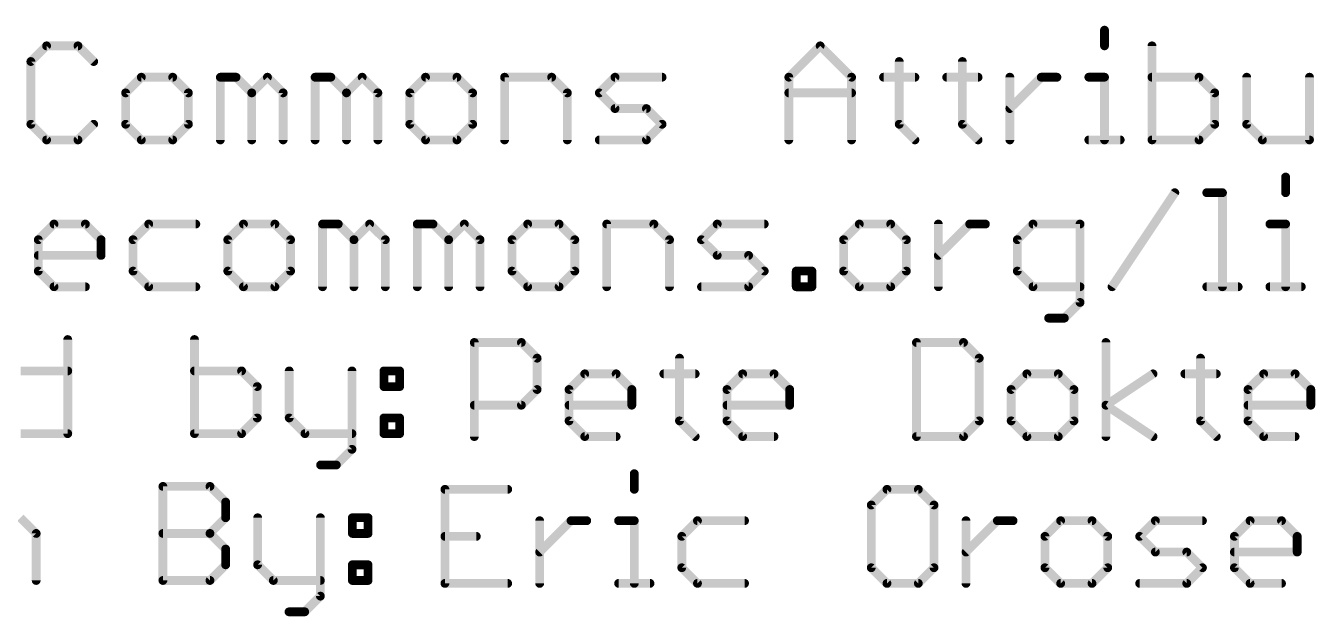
# Model space of a CAD drawing. Extents: x -37 to 70, y -15 to 15.
# Drawn here: x 6.27 to 28.55, y -14.51 to -4.3 of the extents above; entities that cross this region are included whole.
import ezdxf

# ---------------------------------------------------------------- set-up
doc = ezdxf.new("R2010")
doc.units = 0
doc.layers.add('51', color=53, linetype='CONTINUOUS')

msp = doc.modelspace()

# ---------------------------------------------------------------- linework, layer by layer
at = {"layer": '51', "const_width": 0.1524}
for points in [[(24.9107, -4.3756), (24.9107, -4.6468)], [(6.6291, -4.6468), (6.358, -4.918)], [(7.1715, -4.6468), (6.6291, -4.6468)], [(7.4426, -4.918), (7.1715, -4.6468)], [(19.4552, -5.1891), (19.9976, -4.6468)], [(19.9976, -4.6468), (20.5399, -5.1891)], [(25.731, -4.6468), (25.731, -6.2738)], [(6.358, -4.918), (6.358, -6.0026)], [(21.3636, -4.918), (21.3636, -6.0026)], [(22.455, -4.918), (22.455, -6.0026)], [(8.2663, -5.1891), (7.9951, -5.4603)], [(8.8086, -5.1891), (8.2663, -5.1891)], [(9.0798, -5.4603), (8.8086, -5.1891)], [(9.6323, -6.2738), (9.6323, -5.1891)], [(9.6323, -5.1891), (9.9035, -5.1891)], [(9.9035, -5.1891), (10.1746, -5.4603)], [(10.1746, -5.4603), (10.4458, -5.1891)], [(10.4458, -5.1891), (10.717, -5.4603)], [(11.2695, -6.2738), (11.2695, -5.1891)], [(11.2695, -5.1891), (11.5406, -5.1891)], [(11.5406, -5.1891), (11.8118, -5.4603)], [(11.8118, -5.4603), (12.0829, -5.1891)], [(12.0829, -5.1891), (12.3541, -5.4603)], [(13.1778, -5.1891), (12.9066, -5.4603)], [(13.7201, -5.1891), (13.1778, -5.1891)], [(13.9913, -5.4603), (13.7201, -5.1891)], [(14.5438, -6.2738), (14.5438, -5.1891)], [(14.5438, -5.1891), (15.3573, -5.1891)], [(15.3573, -5.1891), (15.6284, -5.4603)], [(16.1809, -5.4603), (16.4521, -5.1891)], [(16.4521, -5.1891), (17.2656, -5.1891)], [(19.4552, -6.2738), (19.4552, -5.1891)], [(20.5399, -5.1891), (20.5399, -6.2738)], [(21.0924, -5.1891), (21.6347, -5.1891)], [(22.1838, -5.1891), (22.7262, -5.1891)], [(23.2753, -6.2738), (23.2753, -5.1891)], [(23.2753, -5.7315), (23.8176, -5.1891)], [(23.8176, -5.1891), (24.0888, -5.1891)], [(24.6396, -5.1891), (24.9107, -5.1891)], [(24.9107, -5.1891), (24.9107, -6.2738)], [(26.5445, -5.1891), (25.731, -5.1891)], [(26.8157, -5.4603), (26.5445, -5.1891)], [(27.3682, -5.1891), (27.3682, -6.0026)], [(28.4528, -6.2738), (28.4528, -5.1891)], [(7.9951, -5.4603), (7.9951, -6.0026)], [(9.0798, -6.0026), (9.0798, -5.4603)], [(10.1746, -5.4603), (10.1746, -6.2738)], [(10.717, -5.4603), (10.717, -6.2738)], [(11.8118, -5.4603), (11.8118, -6.2738)], [(12.3541, -5.4603), (12.3541, -6.2738)], [(12.9066, -5.4603), (12.9066, -6.0026)], [(13.9913, -6.0026), (13.9913, -5.4603)], [(15.6284, -5.4603), (15.6284, -6.2738)], [(16.4521, -5.7315), (16.1809, -5.4603)], [(19.4552, -5.4603), (20.5399, -5.4603)], [(26.8157, -6.0026), (26.8157, -5.4603)], [(16.9944, -5.7315), (16.4521, -5.7315)], [(17.2656, -6.0026), (16.9944, -5.7315)], [(6.358, -6.0026), (6.6291, -6.2738)], [(7.1715, -6.2738), (7.4426, -6.0026)], [(7.9951, -6.0026), (8.2663, -6.2738)], [(8.8086, -6.2738), (9.0798, -6.0026)], [(12.9066, -6.0026), (13.1778, -6.2738)], [(13.7201, -6.2738), (13.9913, -6.0026)], [(16.9944, -6.2738), (17.2656, -6.0026)], [(21.3636, -6.0026), (21.6347, -6.2738)], [(22.455, -6.0026), (22.7262, -6.2738)], [(26.5445, -6.2738), (26.8157, -6.0026)], [(27.3682, -6.0026), (27.6393, -6.2738)], [(6.6291, -6.2738), (7.1715, -6.2738)], [(8.2663, -6.2738), (8.8086, -6.2738)], [(13.1778, -6.2738), (13.7201, -6.2738)], [(16.1809, -6.2738), (16.9944, -6.2738)], [(24.6396, -6.2738), (25.1819, -6.2738)], [(25.731, -6.2738), (26.5445, -6.2738)], [(27.6393, -6.2738), (28.4528, -6.2738)], [(28.0406, -6.9156), (28.0406, -7.1868)], [(25.0408, -8.8138), (26.1255, -7.1868)], [(26.678, -7.1868), (26.9491, -7.1868)], [(26.9491, -7.1868), (26.9491, -8.8138)], [(6.4864, -8.0003), (6.7576, -7.7291)], [(6.7576, -7.7291), (7.2999, -7.7291)], [(7.2999, -7.7291), (7.571, -8.0003)], [(8.3947, -7.7291), (8.1235, -8.0003)], [(9.2082, -7.7291), (8.3947, -7.7291)], [(10.0319, -7.7291), (9.7607, -8.0003)], [(10.5742, -7.7291), (10.0319, -7.7291)], [(10.8454, -8.0003), (10.5742, -7.7291)], [(11.3979, -8.8138), (11.3979, -7.7291)], [(11.3979, -7.7291), (11.669, -7.7291)], [(11.669, -7.7291), (11.9402, -8.0003)], [(11.9402, -8.0003), (12.2114, -7.7291)], [(12.2114, -7.7291), (12.4825, -8.0003)], [(13.035, -8.8138), (13.035, -7.7291)], [(13.035, -7.7291), (13.3062, -7.7291)], [(13.3062, -7.7291), (13.5773, -8.0003)], [(13.5773, -8.0003), (13.8485, -7.7291)], [(13.8485, -7.7291), (14.1197, -8.0003)], [(14.9433, -7.7291), (14.6722, -8.0003)], [(15.4857, -7.7291), (14.9433, -7.7291)], [(15.7568, -8.0003), (15.4857, -7.7291)], [(16.3093, -8.8138), (16.3093, -7.7291)], [(16.3093, -7.7291), (17.1228, -7.7291)], [(17.1228, -7.7291), (17.394, -8.0003)], [(17.9465, -8.0003), (18.2176, -7.7291)], [(18.2176, -7.7291), (19.0311, -7.7291)], [(20.6734, -7.7291), (20.4022, -8.0003)], [(21.2157, -7.7291), (20.6734, -7.7291)], [(21.4869, -8.0003), (21.2157, -7.7291)], [(22.0394, -8.8138), (22.0394, -7.7291)], [(22.0394, -8.2715), (22.5817, -7.7291)], [(22.5817, -7.7291), (22.8529, -7.7291)], [(23.6748, -7.7291), (23.4037, -8.0003)], [(24.4883, -7.7291), (23.6748, -7.7291)], [(24.4883, -9.085), (24.4883, -7.7291)], [(27.7694, -7.7291), (28.0406, -7.7291)], [(28.0406, -7.7291), (28.0406, -8.8138)], [(6.4864, -8.5426), (6.4864, -8.0003)], [(7.571, -8.0003), (7.571, -8.2715)], [(8.1235, -8.0003), (8.1235, -8.5426)], [(9.7607, -8.0003), (9.7607, -8.5426)], [(10.8454, -8.5426), (10.8454, -8.0003)], [(11.9402, -8.0003), (11.9402, -8.8138)], [(12.4825, -8.0003), (12.4825, -8.8138)], [(13.5773, -8.0003), (13.5773, -8.8138)], [(14.1197, -8.0003), (14.1197, -8.8138)], [(14.6722, -8.0003), (14.6722, -8.5426)], [(15.7568, -8.5426), (15.7568, -8.0003)], [(17.394, -8.0003), (17.394, -8.8138)], [(18.2176, -8.2715), (17.9465, -8.0003)], [(20.4022, -8.0003), (20.4022, -8.5426)], [(21.4869, -8.5426), (21.4869, -8.0003)], [(23.4037, -8.0003), (23.4037, -8.5426)], [(7.571, -8.2715), (6.4864, -8.2715)], [(18.76, -8.2715), (18.2176, -8.2715)], [(19.0311, -8.5426), (18.76, -8.2715)], [(6.7576, -8.8138), (6.4864, -8.5426)], [(8.1235, -8.5426), (8.3947, -8.8138)], [(9.7607, -8.5426), (10.0319, -8.8138)], [(10.5742, -8.8138), (10.8454, -8.5426)], [(14.6722, -8.5426), (14.9433, -8.8138)], [(15.4857, -8.8138), (15.7568, -8.5426)], [(18.76, -8.8138), (19.0311, -8.5426)], [(19.5836, -8.8138), (19.5836, -8.5426)], [(19.5836, -8.5426), (19.8548, -8.5426)], [(19.8548, -8.5426), (19.8548, -8.8138)], [(20.4022, -8.5426), (20.6734, -8.8138)], [(21.2157, -8.8138), (21.4869, -8.5426)], [(23.4037, -8.5426), (23.6748, -8.8138)], [(7.2999, -8.8138), (6.7576, -8.8138)], [(8.3947, -8.8138), (9.2082, -8.8138)], [(10.0319, -8.8138), (10.5742, -8.8138)], [(14.9433, -8.8138), (15.4857, -8.8138)], [(17.9465, -8.8138), (18.76, -8.8138)], [(19.8548, -8.8138), (19.5836, -8.8138)], [(20.6734, -8.8138), (21.2157, -8.8138)], [(23.6748, -8.8138), (24.4883, -8.8138)], [(26.678, -8.8138), (27.2203, -8.8138)], [(27.7694, -8.8138), (28.3117, -8.8138)], [(24.2172, -9.3561), (24.4883, -9.085)], [(23.946, -9.3561), (24.2172, -9.3561)], [(6.9952, -9.7268), (6.9952, -11.3538)], [(9.1849, -9.7268), (9.1849, -11.3538)], [(14.0208, -11.4046), (14.0208, -9.7776)], [(14.0208, -9.7776), (14.8343, -9.7776)], [(14.8343, -9.7776), (15.1055, -10.0488)], [(21.6609, -9.7776), (21.6609, -11.4046)], [(22.4744, -9.7776), (21.6609, -9.7776)], [(22.7455, -10.0488), (22.4744, -9.7776)], [(24.9352, -11.4046), (24.9352, -9.7776)], [(15.1055, -10.0488), (15.1055, -10.5911)], [(17.5663, -10.0488), (17.5663, -11.1334)], [(22.7455, -11.1334), (22.7455, -10.0488)], [(26.5706, -10.0488), (26.5706, -11.1334)], [(6.1817, -10.2691), (6.9952, -10.2691)], [(9.9984, -10.2691), (9.1849, -10.2691)], [(10.2695, -10.5403), (9.9984, -10.2691)], [(10.822, -10.2691), (10.822, -11.0826)], [(11.9067, -10.2691), (11.9067, -11.625)], [(12.4592, -10.2691), (12.7304, -10.2691)], [(12.4592, -10.5403), (12.4592, -10.2691)], [(12.7304, -10.2691), (12.7304, -10.5403)], [(15.658, -10.5911), (15.9291, -10.3199)], [(15.9291, -10.3199), (16.4715, -10.3199)], [(16.4715, -10.3199), (16.7426, -10.5911)], [(17.2951, -10.3199), (17.8374, -10.3199)], [(18.3865, -10.5911), (18.6577, -10.3199)], [(18.6577, -10.3199), (19.2, -10.3199)], [(19.2, -10.3199), (19.4712, -10.5911)], [(23.5692, -10.3199), (23.298, -10.5911)], [(24.1115, -10.3199), (23.5692, -10.3199)], [(24.3827, -10.5911), (24.1115, -10.3199)], [(24.9352, -10.8623), (25.7487, -10.3199)], [(26.2995, -10.3199), (26.8418, -10.3199)], [(27.3909, -10.5911), (27.6621, -10.3199)], [(27.6621, -10.3199), (28.2044, -10.3199)], [(28.2044, -10.3199), (28.4756, -10.5911)], [(10.2695, -11.0826), (10.2695, -10.5403)], [(12.7304, -10.5403), (12.4592, -10.5403)], [(15.1055, -10.5911), (14.8343, -10.8623)], [(15.658, -11.1334), (15.658, -10.5911)], [(16.7426, -10.5911), (16.7426, -10.8623)], [(18.3865, -11.1334), (18.3865, -10.5911)], [(19.4712, -10.5911), (19.4712, -10.8623)], [(23.298, -10.5911), (23.298, -11.1334)], [(24.3827, -11.1334), (24.3827, -10.5911)], [(27.3909, -11.1334), (27.3909, -10.5911)], [(28.4756, -10.5911), (28.4756, -10.8623)], [(14.8343, -10.8623), (14.0208, -10.8623)], [(16.7426, -10.8623), (15.658, -10.8623)], [(19.4712, -10.8623), (18.3865, -10.8623)], [(25.7487, -11.4046), (24.9352, -10.8623)], [(28.4756, -10.8623), (27.3909, -10.8623)], [(9.9984, -11.3538), (10.2695, -11.0826)], [(10.822, -11.0826), (11.0932, -11.3538)], [(12.4592, -11.0826), (12.7304, -11.0826)], [(12.4592, -11.3538), (12.4592, -11.0826)], [(12.7304, -11.0826), (12.7304, -11.3538)], [(15.9291, -11.4046), (15.658, -11.1334)], [(17.5663, -11.1334), (17.8374, -11.4046)], [(18.6577, -11.4046), (18.3865, -11.1334)], [(22.4744, -11.4046), (22.7455, -11.1334)], [(23.298, -11.1334), (23.5692, -11.4046)], [(24.1115, -11.4046), (24.3827, -11.1334)], [(26.5706, -11.1334), (26.8418, -11.4046)], [(27.6621, -11.4046), (27.3909, -11.1334)], [(6.9952, -11.3538), (6.1817, -11.3538)], [(9.1849, -11.3538), (9.9984, -11.3538)], [(11.0932, -11.3538), (11.9067, -11.3538)], [(12.7304, -11.3538), (12.4592, -11.3538)], [(16.4715, -11.4046), (15.9291, -11.4046)], [(19.2, -11.4046), (18.6577, -11.4046)], [(21.6609, -11.4046), (22.4744, -11.4046)], [(23.5692, -11.4046), (24.1115, -11.4046)], [(28.2044, -11.4046), (27.6621, -11.4046)], [(11.9067, -11.625), (11.6355, -11.8961)], [(11.6355, -11.8961), (11.3644, -11.8961)], [(16.7854, -12.0464), (16.7854, -12.3176)], [(8.6392, -13.8938), (8.6392, -12.2668)], [(8.6392, -12.2668), (9.4527, -12.2668)], [(9.4527, -12.2668), (9.7238, -12.538)], [(14.5975, -12.3176), (13.5128, -12.3176)], [(13.5128, -12.3176), (13.5128, -13.9446)], [(21.1512, -12.3176), (20.88, -12.5888)], [(21.6935, -12.3176), (21.1512, -12.3176)], [(21.9647, -12.5888), (21.6935, -12.3176)], [(9.7238, -12.538), (9.7238, -12.8091)], [(20.88, -12.5888), (20.88, -13.6734)], [(21.9647, -13.6734), (21.9647, -12.5888)], [(6.1784, -12.8091), (6.4495, -13.0803)], [(9.7238, -12.8091), (9.4527, -13.0803)], [(10.2763, -12.8091), (10.2763, -13.6226)], [(11.361, -12.8091), (11.361, -14.165)], [(11.9135, -12.8091), (12.1846, -12.8091)], [(11.9135, -13.0803), (11.9135, -12.8091)], [(12.1846, -12.8091), (12.1846, -13.0803)], [(15.15, -13.9446), (15.15, -12.8599)], [(15.15, -13.4023), (15.6923, -12.8599)], [(15.6923, -12.8599), (15.9634, -12.8599)], [(16.5143, -12.8599), (16.7854, -12.8599)], [(16.7854, -12.8599), (16.7854, -13.9446)], [(17.8769, -12.8599), (17.6057, -13.1311)], [(18.6904, -12.8599), (17.8769, -12.8599)], [(22.5172, -13.9446), (22.5172, -12.8599)], [(22.5172, -13.4023), (23.0595, -12.8599)], [(23.0595, -12.8599), (23.3307, -12.8599)], [(24.1526, -12.8599), (23.8815, -13.1311)], [(24.695, -12.8599), (24.1526, -12.8599)], [(24.9661, -13.1311), (24.695, -12.8599)], [(25.5186, -13.1311), (25.7898, -12.8599)], [(25.7898, -12.8599), (26.6033, -12.8599)], [(27.1558, -13.1311), (27.4269, -12.8599)], [(27.4269, -12.8599), (27.9693, -12.8599)], [(27.9693, -12.8599), (28.2404, -13.1311)], [(6.4495, -13.0803), (6.4495, -13.8938)], [(8.6392, -13.0803), (9.4527, -13.0803)], [(9.4527, -13.0803), (9.7238, -13.3515)], [(12.1846, -13.0803), (11.9135, -13.0803)], [(13.5128, -13.1311), (14.0551, -13.1311)], [(17.6057, -13.1311), (17.6057, -13.6734)], [(23.8815, -13.1311), (23.8815, -13.6734)], [(24.9661, -13.6734), (24.9661, -13.1311)], [(25.7898, -13.4023), (25.5186, -13.1311)], [(27.1558, -13.6734), (27.1558, -13.1311)], [(28.2404, -13.1311), (28.2404, -13.4023)], [(9.7238, -13.3515), (9.7238, -13.6226)], [(26.3321, -13.4023), (25.7898, -13.4023)], [(26.6033, -13.6734), (26.3321, -13.4023)], [(28.2404, -13.4023), (27.1558, -13.4023)], [(9.7238, -13.6226), (9.4527, -13.8938)], [(10.2763, -13.6226), (10.5475, -13.8938)], [(11.9135, -13.6226), (12.1846, -13.6226)], [(11.9135, -13.8938), (11.9135, -13.6226)], [(12.1846, -13.6226), (12.1846, -13.8938)], [(17.6057, -13.6734), (17.8769, -13.9446)], [(20.88, -13.6734), (21.1512, -13.9446)], [(21.6935, -13.9446), (21.9647, -13.6734)], [(23.8815, -13.6734), (24.1526, -13.9446)], [(24.695, -13.9446), (24.9661, -13.6734)], [(26.3321, -13.9446), (26.6033, -13.6734)], [(27.4269, -13.9446), (27.1558, -13.6734)], [(9.4527, -13.8938), (8.6392, -13.8938)], [(10.5475, -13.8938), (11.361, -13.8938)], [(12.1846, -13.8938), (11.9135, -13.8938)], [(13.5128, -13.9446), (14.5975, -13.9446)], [(16.5143, -13.9446), (17.0566, -13.9446)], [(17.8769, -13.9446), (18.6904, -13.9446)], [(21.1512, -13.9446), (21.6935, -13.9446)], [(24.1526, -13.9446), (24.695, -13.9446)], [(25.5186, -13.9446), (26.3321, -13.9446)], [(27.9693, -13.9446), (27.4269, -13.9446)], [(11.361, -14.165), (11.0898, -14.4361)], [(11.0898, -14.4361), (10.8187, -14.4361)]]:
    msp.add_lwpolyline(points, dxfattribs=at)
at = {"layer": '51', "const_width": 0.0762}
for points in [[(24.9488, -4.3756, 1), (24.8726, -4.3756)], [(6.6291, -4.6087, 1), (6.6291, -4.6849)], [(6.6561, -4.6738, 1), (6.6022, -4.6199)], [(7.1984, -4.6199, 1), (7.1445, -4.6738)], [(7.1715, -4.6849, 1), (7.1715, -4.6087)], [(20.0245, -4.6199, 1), (19.9706, -4.6738)], [(20.0245, -4.6738, 1), (19.9706, -4.6199)], [(24.8726, -4.6468, 1), (24.9488, -4.6468)], [(25.7691, -4.6468, 1), (25.6929, -4.6468)], [(6.331, -4.891, 1), (6.3849, -4.9449)], [(6.3961, -4.918, 1), (6.3199, -4.918)], [(7.4157, -4.9449, 1), (7.4696, -4.891)], [(21.4017, -4.918, 1), (21.3255, -4.918)], [(22.4931, -4.918, 1), (22.4169, -4.918)], [(8.2663, -5.151, 1), (8.2663, -5.2272)], [(8.2932, -5.2161, 1), (8.2394, -5.1622)], [(8.8356, -5.1622, 1), (8.7817, -5.2161)], [(8.8086, -5.2272, 1), (8.8086, -5.151)], [(9.6704, -5.1891, 1), (9.5942, -5.1891)], [(9.6323, -5.151, 1), (9.6323, -5.2272)], [(9.9304, -5.1622, 1), (9.8765, -5.2161)], [(9.9035, -5.2272, 1), (9.9035, -5.151)], [(10.4727, -5.1622, 1), (10.4188, -5.2161)], [(10.4727, -5.2161, 1), (10.4188, -5.1622)], [(11.3076, -5.1891, 1), (11.2314, -5.1891)], [(11.2695, -5.151, 1), (11.2695, -5.2272)], [(11.5676, -5.1622, 1), (11.5137, -5.2161)], [(11.5406, -5.2272, 1), (11.5406, -5.151)], [(12.1099, -5.1622, 1), (12.056, -5.2161)], [(12.1099, -5.2161, 1), (12.056, -5.1622)], [(13.1778, -5.151, 1), (13.1778, -5.2272)], [(13.2047, -5.2161, 1), (13.1508, -5.1622)], [(13.747, -5.1622, 1), (13.6932, -5.2161)], [(13.7201, -5.2272, 1), (13.7201, -5.151)], [(14.5819, -5.1891, 1), (14.5057, -5.1891)], [(14.5438, -5.151, 1), (14.5438, -5.2272)], [(15.3842, -5.1622, 1), (15.3303, -5.2161)], [(15.3573, -5.2272, 1), (15.3573, -5.151)], [(16.4521, -5.151, 1), (16.4521, -5.2272)], [(16.479, -5.2161, 1), (16.4251, -5.1622)], [(17.2656, -5.2272, 1), (17.2656, -5.151)], [(19.4933, -5.1891, 1), (19.4171, -5.1891)], [(19.4283, -5.1622, 1), (19.4822, -5.2161)], [(20.578, -5.1891, 1), (20.5018, -5.1891)], [(20.5129, -5.2161, 1), (20.5668, -5.1622)], [(21.0924, -5.151, 1), (21.0924, -5.2272)], [(21.6347, -5.2272, 1), (21.6347, -5.151)], [(22.1838, -5.151, 1), (22.1838, -5.2272)], [(22.7262, -5.2272, 1), (22.7262, -5.151)], [(23.3134, -5.1891, 1), (23.2372, -5.1891)], [(23.8176, -5.151, 1), (23.8176, -5.2272)], [(23.8445, -5.2161, 1), (23.7906, -5.1622)], [(24.0888, -5.2272, 1), (24.0888, -5.151)], [(24.6396, -5.151, 1), (24.6396, -5.2272)], [(24.9488, -5.1891, 1), (24.8726, -5.1891)], [(24.9107, -5.2272, 1), (24.9107, -5.151)], [(25.731, -5.151, 1), (25.731, -5.2272)], [(26.5714, -5.1622, 1), (26.5175, -5.2161)], [(26.5445, -5.2272, 1), (26.5445, -5.151)], [(27.4063, -5.1891, 1), (27.3301, -5.1891)], [(28.4909, -5.1891, 1), (28.4147, -5.1891)], [(8.0332, -5.4603, 1), (7.957, -5.4603)], [(7.9682, -5.4334, 1), (8.0221, -5.4872)], [(9.1179, -5.4603, 1), (9.0417, -5.4603)], [(9.0529, -5.4872, 1), (9.1067, -5.4334)], [(10.2127, -5.4603, 1), (10.1365, -5.4603)], [(10.1477, -5.4334, 1), (10.2016, -5.4872)], [(10.1477, -5.4872, 1), (10.2016, -5.4334)], [(10.7551, -5.4603, 1), (10.6789, -5.4603)], [(10.69, -5.4872, 1), (10.7439, -5.4334)], [(11.8499, -5.4603, 1), (11.7737, -5.4603)], [(11.7848, -5.4334, 1), (11.8387, -5.4872)], [(11.7848, -5.4872, 1), (11.8387, -5.4334)], [(12.3922, -5.4603, 1), (12.316, -5.4603)], [(12.3272, -5.4872, 1), (12.3811, -5.4334)], [(12.9447, -5.4603, 1), (12.8685, -5.4603)], [(12.8797, -5.4334, 1), (12.9335, -5.4872)], [(14.0294, -5.4603, 1), (13.9532, -5.4603)], [(13.9643, -5.4872, 1), (14.0182, -5.4334)], [(15.6665, -5.4603, 1), (15.5903, -5.4603)], [(15.6015, -5.4872, 1), (15.6554, -5.4334)], [(16.2079, -5.4334, 1), (16.154, -5.4872)], [(16.154, -5.4334, 1), (16.2079, -5.4872)], [(19.4552, -5.4222, 1), (19.4552, -5.4984)], [(20.5399, -5.4984, 1), (20.5399, -5.4222)], [(26.8538, -5.4603, 1), (26.7776, -5.4603)], [(26.7887, -5.4872, 1), (26.8426, -5.4334)], [(16.4521, -5.6934, 1), (16.4521, -5.7696)], [(16.4251, -5.7584, 1), (16.479, -5.7045)], [(17.0214, -5.7045, 1), (16.9675, -5.7584)], [(16.9944, -5.7696, 1), (16.9944, -5.6934)], [(23.2483, -5.7045, 1), (23.3022, -5.7584)], [(6.3849, -5.9757, 1), (6.331, -6.0296)], [(6.3199, -6.0026, 1), (6.3961, -6.0026)], [(7.4696, -6.0296, 1), (7.4157, -5.9757)], [(8.0221, -5.9757, 1), (7.9682, -6.0296)], [(7.957, -6.0026, 1), (8.0332, -6.0026)], [(9.0417, -6.0026, 1), (9.1179, -6.0026)], [(9.1067, -6.0296, 1), (9.0529, -5.9757)], [(12.9335, -5.9757, 1), (12.8797, -6.0296)], [(12.8685, -6.0026, 1), (12.9447, -6.0026)], [(13.9532, -6.0026, 1), (14.0294, -6.0026)], [(14.0182, -6.0296, 1), (13.9643, -5.9757)], [(17.2925, -6.0296, 1), (17.2386, -5.9757)], [(17.2386, -6.0296, 1), (17.2925, -5.9757)], [(21.3905, -5.9757, 1), (21.3366, -6.0296)], [(21.3255, -6.0026, 1), (21.4017, -6.0026)], [(22.4819, -5.9757, 1), (22.428, -6.0296)], [(22.4169, -6.0026, 1), (22.4931, -6.0026)], [(26.7776, -6.0026, 1), (26.8538, -6.0026)], [(26.8426, -6.0296, 1), (26.7887, -5.9757)], [(27.3951, -5.9757, 1), (27.3412, -6.0296)], [(27.3301, -6.0026, 1), (27.4063, -6.0026)], [(6.6291, -6.2357, 1), (6.6291, -6.3119)], [(6.6022, -6.3007, 1), (6.6561, -6.2469)], [(7.1445, -6.2469, 1), (7.1984, -6.3007)], [(7.1715, -6.3119, 1), (7.1715, -6.2357)], [(8.2663, -6.2357, 1), (8.2663, -6.3119)], [(8.2394, -6.3007, 1), (8.2932, -6.2469)], [(8.7817, -6.2469, 1), (8.8356, -6.3007)], [(8.8086, -6.3119, 1), (8.8086, -6.2357)], [(9.5942, -6.2738, 1), (9.6704, -6.2738)], [(10.1365, -6.2738, 1), (10.2127, -6.2738)], [(10.6789, -6.2738, 1), (10.7551, -6.2738)], [(11.2314, -6.2738, 1), (11.3076, -6.2738)], [(11.7737, -6.2738, 1), (11.8499, -6.2738)], [(12.316, -6.2738, 1), (12.3922, -6.2738)], [(13.1778, -6.2357, 1), (13.1778, -6.3119)], [(13.1508, -6.3007, 1), (13.2047, -6.2469)], [(13.6932, -6.2469, 1), (13.747, -6.3007)], [(13.7201, -6.3119, 1), (13.7201, -6.2357)], [(14.5057, -6.2738, 1), (14.5819, -6.2738)], [(15.5903, -6.2738, 1), (15.6665, -6.2738)], [(16.1809, -6.2357, 1), (16.1809, -6.3119)], [(16.9675, -6.2469, 1), (17.0214, -6.3007)], [(16.9944, -6.3119, 1), (16.9944, -6.2357)], [(19.4171, -6.2738, 1), (19.4933, -6.2738)], [(20.5018, -6.2738, 1), (20.578, -6.2738)], [(21.6078, -6.3007, 1), (21.6617, -6.2469)], [(22.6992, -6.3007, 1), (22.7531, -6.2469)], [(23.2372, -6.2738, 1), (23.3134, -6.2738)], [(24.6396, -6.2357, 1), (24.6396, -6.3119)], [(24.8726, -6.2738, 1), (24.9488, -6.2738)], [(25.1819, -6.3119, 1), (25.1819, -6.2357)], [(25.731, -6.2357, 1), (25.731, -6.3119)], [(25.6929, -6.2738, 1), (25.7691, -6.2738)], [(26.5176, -6.2469, 1), (26.5714, -6.3007)], [(26.5445, -6.3119, 1), (26.5445, -6.2357)], [(27.6393, -6.2357, 1), (27.6393, -6.3119)], [(27.6124, -6.3007, 1), (27.6663, -6.2469)], [(28.4147, -6.2738, 1), (28.4909, -6.2738)], [(28.4528, -6.3119, 1), (28.4528, -6.2357)], [(28.0787, -6.9156, 1), (28.0025, -6.9156)], [(26.1572, -7.2079, 1), (26.0938, -7.1657)], [(26.678, -7.1487, 1), (26.678, -7.2249)], [(26.9872, -7.1868, 1), (26.911, -7.1868)], [(26.9491, -7.2249, 1), (26.9491, -7.1487)], [(28.0025, -7.1868, 1), (28.0787, -7.1868)], [(6.7576, -7.691, 1), (6.7576, -7.7672)], [(6.7845, -7.7561, 1), (6.7306, -7.7022)], [(7.3268, -7.7022, 1), (7.2729, -7.7561)], [(7.2999, -7.7672, 1), (7.2999, -7.691)], [(8.3947, -7.691, 1), (8.3947, -7.7672)], [(8.4216, -7.7561, 1), (8.3678, -7.7022)], [(9.2082, -7.7672, 1), (9.2082, -7.691)], [(10.0319, -7.691, 1), (10.0319, -7.7672)], [(10.0588, -7.7561, 1), (10.0049, -7.7022)], [(10.6011, -7.7022, 1), (10.5473, -7.7561)], [(10.5742, -7.7672, 1), (10.5742, -7.691)], [(11.436, -7.7291, 1), (11.3598, -7.7291)], [(11.3979, -7.691, 1), (11.3979, -7.7672)], [(11.696, -7.7022, 1), (11.6421, -7.7561)], [(11.669, -7.7672, 1), (11.669, -7.691)], [(12.2383, -7.7022, 1), (12.1844, -7.7561)], [(12.2383, -7.7561, 1), (12.1844, -7.7022)], [(13.0731, -7.7291, 1), (12.9969, -7.7291)], [(13.035, -7.691, 1), (13.035, -7.7672)], [(13.3331, -7.7022, 1), (13.2792, -7.7561)], [(13.3062, -7.7672, 1), (13.3062, -7.691)], [(13.8754, -7.7022, 1), (13.8216, -7.7561)], [(13.8754, -7.7561, 1), (13.8216, -7.7022)], [(14.9433, -7.691, 1), (14.9433, -7.7672)], [(14.9703, -7.7561, 1), (14.9164, -7.7022)], [(15.5126, -7.7022, 1), (15.4587, -7.7561)], [(15.4857, -7.7672, 1), (15.4857, -7.691)], [(16.3474, -7.7291, 1), (16.2712, -7.7291)], [(16.3093, -7.691, 1), (16.3093, -7.7672)], [(17.1498, -7.7022, 1), (17.0959, -7.7561)], [(17.1228, -7.7672, 1), (17.1228, -7.691)], [(18.2176, -7.691, 1), (18.2176, -7.7672)], [(18.2446, -7.7561, 1), (18.1907, -7.7022)], [(19.0311, -7.7672, 1), (19.0311, -7.691)], [(20.6734, -7.691, 1), (20.6734, -7.7672)], [(20.7003, -7.7561, 1), (20.6464, -7.7022)], [(21.2427, -7.7022, 1), (21.1888, -7.7561)], [(21.2157, -7.7672, 1), (21.2157, -7.691)], [(22.0775, -7.7291, 1), (22.0013, -7.7291)], [(22.5817, -7.691, 1), (22.5817, -7.7672)], [(22.6086, -7.7561, 1), (22.5548, -7.7022)], [(22.8529, -7.7672, 1), (22.8529, -7.691)], [(23.6748, -7.691, 1), (23.6748, -7.7672)], [(23.7018, -7.7561, 1), (23.6479, -7.7022)], [(24.5264, -7.7291, 1), (24.4502, -7.7291)], [(24.4883, -7.7672, 1), (24.4883, -7.691)], [(27.7694, -7.691, 1), (27.7694, -7.7672)], [(28.0787, -7.7291, 1), (28.0025, -7.7291)], [(28.0406, -7.7672, 1), (28.0406, -7.691)], [(6.5245, -8.0003, 1), (6.4483, -8.0003)], [(6.4594, -7.9734, 1), (6.5133, -8.0272)], [(7.6091, -8.0003, 1), (7.5329, -8.0003)], [(7.5441, -8.0272, 1), (7.598, -7.9734)], [(8.1616, -8.0003, 1), (8.0854, -8.0003)], [(8.0966, -7.9734, 1), (8.1505, -8.0272)], [(9.7988, -8.0003, 1), (9.7226, -8.0003)], [(9.7338, -7.9734, 1), (9.7876, -8.0272)], [(10.8835, -8.0003, 1), (10.8073, -8.0003)], [(10.8184, -8.0272, 1), (10.8723, -7.9734)], [(11.9783, -8.0003, 1), (11.9021, -8.0003)], [(11.9132, -7.9734, 1), (11.9671, -8.0272)], [(11.9132, -8.0272, 1), (11.9671, -7.9734)], [(12.5206, -8.0003, 1), (12.4444, -8.0003)], [(12.4556, -8.0272, 1), (12.5095, -7.9734)], [(13.6154, -8.0003, 1), (13.5392, -8.0003)], [(13.5504, -7.9734, 1), (13.6043, -8.0272)], [(13.5504, -8.0272, 1), (13.6043, -7.9734)], [(14.1578, -8.0003, 1), (14.0816, -8.0003)], [(14.0927, -8.0272, 1), (14.1466, -7.9734)], [(14.7103, -8.0003, 1), (14.6341, -8.0003)], [(14.6452, -7.9734, 1), (14.6991, -8.0272)], [(15.7949, -8.0003, 1), (15.7187, -8.0003)], [(15.7299, -8.0272, 1), (15.7838, -7.9734)], [(17.4321, -8.0003, 1), (17.3559, -8.0003)], [(17.367, -8.0272, 1), (17.4209, -7.9734)], [(17.9734, -7.9734, 1), (17.9195, -8.0272)], [(17.9195, -7.9734, 1), (17.9734, -8.0272)], [(20.4403, -8.0003, 1), (20.3641, -8.0003)], [(20.3753, -7.9734, 1), (20.4292, -8.0272)], [(21.525, -8.0003, 1), (21.4488, -8.0003)], [(21.4599, -8.0272, 1), (21.5138, -7.9734)], [(23.4418, -8.0003, 1), (23.3656, -8.0003)], [(23.3767, -7.9734, 1), (23.4306, -8.0272)], [(6.4864, -8.2334, 1), (6.4864, -8.3096)], [(7.5329, -8.2715, 1), (7.6091, -8.2715)], [(7.571, -8.3096, 1), (7.571, -8.2334)], [(18.2176, -8.2334, 1), (18.2176, -8.3096)], [(18.1907, -8.2984, 1), (18.2446, -8.2445)], [(18.7869, -8.2445, 1), (18.733, -8.2984)], [(18.76, -8.3096, 1), (18.76, -8.2334)], [(22.0124, -8.2445, 1), (22.0663, -8.2984)], [(6.5133, -8.5157, 1), (6.4594, -8.5696)], [(8.1505, -8.5157, 1), (8.0966, -8.5696)], [(9.7876, -8.5157, 1), (9.7338, -8.5696)], [(10.8723, -8.5696, 1), (10.8184, -8.5157)], [(14.6991, -8.5157, 1), (14.6452, -8.5696)], [(15.7838, -8.5696, 1), (15.7299, -8.5157)], [(19.0581, -8.5696, 1), (19.0042, -8.5157)], [(19.6217, -8.5426, 1), (19.5455, -8.5426)], [(19.5836, -8.5045, 1), (19.5836, -8.5807)], [(19.8929, -8.5426, 1), (19.8167, -8.5426)], [(19.8548, -8.5807, 1), (19.8548, -8.5045)], [(20.4292, -8.5157, 1), (20.3753, -8.5696)], [(21.5138, -8.5696, 1), (21.4599, -8.5157)], [(23.4306, -8.5157, 1), (23.3767, -8.5696)], [(6.4483, -8.5426, 1), (6.5245, -8.5426)], [(8.0854, -8.5426, 1), (8.1616, -8.5426)], [(9.7226, -8.5426, 1), (9.7988, -8.5426)], [(10.8073, -8.5426, 1), (10.8835, -8.5426)], [(14.6341, -8.5426, 1), (14.7103, -8.5426)], [(15.7187, -8.5426, 1), (15.7949, -8.5426)], [(19.0042, -8.5696, 1), (19.0581, -8.5157)], [(20.3641, -8.5426, 1), (20.4403, -8.5426)], [(21.4488, -8.5426, 1), (21.525, -8.5426)], [(23.3656, -8.5426, 1), (23.4418, -8.5426)], [(6.7576, -8.7757, 1), (6.7576, -8.8519)], [(6.7306, -8.8407, 1), (6.7845, -8.7869)], [(7.2999, -8.8519, 1), (7.2999, -8.7757)], [(8.3947, -8.7757, 1), (8.3947, -8.8519)], [(8.3678, -8.8407, 1), (8.4216, -8.7869)], [(9.2082, -8.8519, 1), (9.2082, -8.7757)], [(10.0319, -8.7757, 1), (10.0319, -8.8519)], [(10.0049, -8.8407, 1), (10.0588, -8.7869)], [(10.5473, -8.7869, 1), (10.6011, -8.8407)], [(10.5742, -8.8519, 1), (10.5742, -8.7757)], [(11.3598, -8.8138, 1), (11.436, -8.8138)], [(11.9021, -8.8138, 1), (11.9783, -8.8138)], [(12.4444, -8.8138, 1), (12.5206, -8.8138)], [(12.9969, -8.8138, 1), (13.0731, -8.8138)], [(13.5392, -8.8138, 1), (13.6154, -8.8138)], [(14.0816, -8.8138, 1), (14.1578, -8.8138)], [(14.9433, -8.7757, 1), (14.9433, -8.8519)], [(14.9164, -8.8407, 1), (14.9703, -8.7869)], [(15.4587, -8.7869, 1), (15.5126, -8.8407)], [(15.4857, -8.8519, 1), (15.4857, -8.7757)], [(16.2712, -8.8138, 1), (16.3474, -8.8138)], [(17.3559, -8.8138, 1), (17.4321, -8.8138)], [(17.9465, -8.7757, 1), (17.9465, -8.8519)], [(18.733, -8.7869, 1), (18.7869, -8.8407)], [(18.76, -8.8519, 1), (18.76, -8.7757)], [(19.5836, -8.7757, 1), (19.5836, -8.8519)], [(19.5455, -8.8138, 1), (19.6217, -8.8138)], [(19.8167, -8.8138, 1), (19.8929, -8.8138)], [(19.8548, -8.8519, 1), (19.8548, -8.7757)], [(20.6734, -8.7757, 1), (20.6734, -8.8519)], [(20.6464, -8.8407, 1), (20.7003, -8.7869)], [(21.1888, -8.7869, 1), (21.2426, -8.8407)], [(21.2157, -8.8519, 1), (21.2157, -8.7757)], [(22.0013, -8.8138, 1), (22.0775, -8.8138)], [(23.6748, -8.7757, 1), (23.6748, -8.8519)], [(23.6479, -8.8407, 1), (23.7018, -8.7869)], [(24.4883, -8.8519, 1), (24.4883, -8.7757)], [(25.0091, -8.7927, 1), (25.0725, -8.8349)], [(26.678, -8.7757, 1), (26.678, -8.8519)], [(26.911, -8.8138, 1), (26.9872, -8.8138)], [(27.2203, -8.8519, 1), (27.2203, -8.7757)], [(27.7694, -8.7757, 1), (27.7694, -8.8519)], [(28.0025, -8.8138, 1), (28.0787, -8.8138)], [(28.3117, -8.8519, 1), (28.3117, -8.7757)], [(24.4502, -9.085, 1), (24.5264, -9.085)], [(24.5153, -9.1119, 1), (24.4614, -9.058)], [(23.946, -9.318, 1), (23.946, -9.3942)], [(24.1902, -9.3292, 1), (24.2441, -9.3831)], [(24.2172, -9.3942, 1), (24.2172, -9.318)], [(7.0333, -9.7268, 1), (6.9571, -9.7268)], [(9.223, -9.7268, 1), (9.1468, -9.7268)], [(14.0589, -9.7776, 1), (13.9827, -9.7776)], [(14.0208, -9.7395, 1), (14.0208, -9.8157)], [(14.8612, -9.7507, 1), (14.8074, -9.8046)], [(14.8343, -9.8157, 1), (14.8343, -9.7395)], [(21.699, -9.7776, 1), (21.6228, -9.7776)], [(21.6609, -9.7395, 1), (21.6609, -9.8157)], [(22.5013, -9.7507, 1), (22.4474, -9.8046)], [(22.4744, -9.8157, 1), (22.4744, -9.7395)], [(24.9733, -9.7776, 1), (24.8971, -9.7776)], [(15.1436, -10.0488, 1), (15.0674, -10.0488)], [(15.0785, -10.0757, 1), (15.1324, -10.0218)], [(17.6044, -10.0488, 1), (17.5282, -10.0488)], [(22.7836, -10.0488, 1), (22.7074, -10.0488)], [(22.7186, -10.0757, 1), (22.7725, -10.0218)], [(26.6087, -10.0488, 1), (26.5325, -10.0488)], [(6.9952, -10.3072, 1), (6.9952, -10.231)], [(9.1849, -10.231, 1), (9.1849, -10.3072)], [(10.0253, -10.2422, 1), (9.9714, -10.2961)], [(9.9984, -10.3072, 1), (9.9984, -10.231)], [(10.8601, -10.2691, 1), (10.7839, -10.2691)], [(11.9448, -10.2691, 1), (11.8686, -10.2691)], [(12.4592, -10.231, 1), (12.4592, -10.3072)], [(12.4973, -10.2691, 1), (12.4211, -10.2691)], [(12.7685, -10.2691, 1), (12.6923, -10.2691)], [(12.7304, -10.3072, 1), (12.7304, -10.231)], [(15.9291, -10.2818, 1), (15.9291, -10.358)], [(15.9561, -10.3469, 1), (15.9022, -10.293)], [(16.4984, -10.293, 1), (16.4445, -10.3469)], [(16.4715, -10.358, 1), (16.4715, -10.2818)], [(17.2951, -10.2818, 1), (17.2951, -10.358)], [(17.8374, -10.358, 1), (17.8374, -10.2818)], [(18.6577, -10.2818, 1), (18.6577, -10.358)], [(18.6847, -10.3469, 1), (18.6308, -10.293)], [(19.227, -10.293, 1), (19.1731, -10.3469)], [(19.2, -10.358, 1), (19.2, -10.2818)], [(23.5692, -10.2818, 1), (23.5692, -10.358)], [(23.5961, -10.3469, 1), (23.5422, -10.293)], [(24.1385, -10.293, 1), (24.0846, -10.3469)], [(24.1115, -10.358, 1), (24.1115, -10.2818)], [(25.7698, -10.3516, 1), (25.7275, -10.2882)], [(26.2995, -10.2818, 1), (26.2995, -10.358)], [(26.8418, -10.358, 1), (26.8418, -10.2818)], [(27.6621, -10.2818, 1), (27.6621, -10.358)], [(27.689, -10.3469, 1), (27.6351, -10.293)], [(28.2313, -10.293, 1), (28.1775, -10.3469)], [(28.2044, -10.358, 1), (28.2044, -10.2818)], [(10.3076, -10.5403, 1), (10.2314, -10.5403)], [(12.4592, -10.5022, 1), (12.4592, -10.5784)], [(12.7304, -10.5784, 1), (12.7304, -10.5022)], [(10.2426, -10.5672, 1), (10.2965, -10.5134)], [(12.4211, -10.5403, 1), (12.4973, -10.5403)], [(12.6923, -10.5403, 1), (12.7685, -10.5403)], [(15.0674, -10.5911, 1), (15.1436, -10.5911)], [(15.1324, -10.618, 1), (15.0785, -10.5642)], [(15.6961, -10.5911, 1), (15.6199, -10.5911)], [(15.631, -10.5642, 1), (15.6849, -10.618)], [(16.7807, -10.5911, 1), (16.7045, -10.5911)], [(16.7157, -10.618, 1), (16.7696, -10.5642)], [(18.4246, -10.5911, 1), (18.3484, -10.5911)], [(18.3596, -10.5642, 1), (18.4135, -10.618)], [(19.5093, -10.5911, 1), (19.4331, -10.5911)], [(19.4443, -10.618, 1), (19.4982, -10.5642)], [(23.3361, -10.5911, 1), (23.2599, -10.5911)], [(23.2711, -10.5642, 1), (23.325, -10.618)], [(24.4208, -10.5911, 1), (24.3446, -10.5911)], [(24.3557, -10.618, 1), (24.4096, -10.5642)], [(27.429, -10.5911, 1), (27.3528, -10.5911)], [(27.364, -10.5642, 1), (27.4179, -10.618)], [(28.5137, -10.5911, 1), (28.4375, -10.5911)], [(28.4486, -10.618, 1), (28.5025, -10.5642)], [(14.0208, -10.8242, 1), (14.0208, -10.9004)], [(14.8074, -10.8353, 1), (14.8612, -10.8892)], [(14.8343, -10.9004, 1), (14.8343, -10.8242)], [(15.658, -10.8242, 1), (15.658, -10.9004)], [(16.7045, -10.8623, 1), (16.7807, -10.8623)], [(16.7426, -10.9004, 1), (16.7426, -10.8242)], [(18.3865, -10.8242, 1), (18.3865, -10.9004)], [(19.4331, -10.8623, 1), (19.5093, -10.8623)], [(19.4712, -10.9004, 1), (19.4712, -10.8242)], [(24.9563, -10.8306, 1), (24.914, -10.894)], [(24.914, -10.8306, 1), (24.9563, -10.894)], [(27.3909, -10.8242, 1), (27.3909, -10.9004)], [(28.4375, -10.8623, 1), (28.5137, -10.8623)], [(28.4756, -10.9004, 1), (28.4756, -10.8242)], [(10.2314, -11.0826, 1), (10.3076, -11.0826)], [(10.2965, -11.1096, 1), (10.2426, -11.0557)], [(10.849, -11.0557, 1), (10.7951, -11.1096)], [(10.7839, -11.0826, 1), (10.8601, -11.0826)], [(12.4592, -11.0445, 1), (12.4592, -11.1207)], [(12.4973, -11.0826, 1), (12.4211, -11.0826)], [(12.7685, -11.0826, 1), (12.6923, -11.0826)], [(12.7304, -11.1207, 1), (12.7304, -11.0445)], [(15.6849, -11.1065, 1), (15.631, -11.1604)], [(15.6199, -11.1334, 1), (15.6961, -11.1334)], [(17.5932, -11.1065, 1), (17.5393, -11.1604)], [(17.5282, -11.1334, 1), (17.6044, -11.1334)], [(18.4135, -11.1065, 1), (18.3596, -11.1604)], [(18.3484, -11.1334, 1), (18.4246, -11.1334)], [(22.7074, -11.1334, 1), (22.7836, -11.1334)], [(22.7725, -11.1604, 1), (22.7186, -11.1065)], [(23.325, -11.1065, 1), (23.2711, -11.1604)], [(23.2599, -11.1334, 1), (23.3361, -11.1334)], [(24.3446, -11.1334, 1), (24.4208, -11.1334)], [(24.4096, -11.1604, 1), (24.3557, -11.1065)], [(26.5976, -11.1065, 1), (26.5437, -11.1604)], [(26.5325, -11.1334, 1), (26.6087, -11.1334)], [(27.4179, -11.1065, 1), (27.364, -11.1604)], [(27.3528, -11.1334, 1), (27.429, -11.1334)], [(6.9571, -11.3538, 1), (7.0333, -11.3538)], [(6.9952, -11.3919, 1), (6.9952, -11.3157)], [(9.1849, -11.3157, 1), (9.1849, -11.3919)], [(9.1468, -11.3538, 1), (9.223, -11.3538)], [(9.9714, -11.3269, 1), (10.0253, -11.3807)], [(9.9984, -11.3919, 1), (9.9984, -11.3157)], [(11.0932, -11.3157, 1), (11.0932, -11.3919)], [(11.0663, -11.3807, 1), (11.1201, -11.3269)], [(11.9067, -11.3919, 1), (11.9067, -11.3157)], [(12.4592, -11.3157, 1), (12.4592, -11.3919)], [(12.4211, -11.3538, 1), (12.4973, -11.3538)], [(12.6923, -11.3538, 1), (12.7685, -11.3538)], [(12.7304, -11.3919, 1), (12.7304, -11.3157)], [(15.9291, -11.3665, 1), (15.9291, -11.4427)], [(15.9022, -11.4315, 1), (15.9561, -11.3777)], [(16.4715, -11.4427, 1), (16.4715, -11.3665)], [(17.8105, -11.4315, 1), (17.8644, -11.3777)], [(18.6577, -11.3665, 1), (18.6577, -11.4427)], [(18.6308, -11.4315, 1), (18.6847, -11.3777)], [(19.2, -11.4427, 1), (19.2, -11.3665)], [(21.6609, -11.3665, 1), (21.6609, -11.4427)], [(22.4474, -11.3777, 1), (22.5013, -11.4315)], [(22.4744, -11.4427, 1), (22.4744, -11.3665)], [(23.5692, -11.3665, 1), (23.5692, -11.4427)], [(23.5422, -11.4315, 1), (23.5961, -11.3777)], [(24.0846, -11.3777, 1), (24.1385, -11.4315)], [(24.1115, -11.4427, 1), (24.1115, -11.3665)], [(25.7275, -11.4363, 1), (25.7698, -11.3729)], [(26.8149, -11.4315, 1), (26.8687, -11.3777)], [(27.6621, -11.3665, 1), (27.6621, -11.4427)], [(27.6351, -11.4315, 1), (27.689, -11.3777)], [(28.2044, -11.4427, 1), (28.2044, -11.3665)], [(11.9336, -11.6519, 1), (11.8798, -11.598)], [(13.9827, -11.4046, 1), (14.0589, -11.4046)], [(21.6228, -11.4046, 1), (21.699, -11.4046)], [(24.8971, -11.4046, 1), (24.9733, -11.4046)], [(11.8686, -11.625, 1), (11.9448, -11.625)], [(11.3644, -11.858, 1), (11.3644, -11.9342)], [(11.6086, -11.8692, 1), (11.6625, -11.9231)], [(11.6355, -11.9342, 1), (11.6355, -11.858)], [(16.8235, -12.0464, 1), (16.7473, -12.0464)], [(8.6773, -12.2668, 1), (8.6011, -12.2668)], [(8.6392, -12.2287, 1), (8.6392, -12.3049)], [(9.4796, -12.2399, 1), (9.4257, -12.2938)], [(9.4527, -12.3049, 1), (9.4527, -12.2287)], [(13.5128, -12.2795, 1), (13.5128, -12.3557)], [(13.5509, -12.3176, 1), (13.4747, -12.3176)], [(14.5975, -12.3557, 1), (14.5975, -12.2795)], [(21.1512, -12.2795, 1), (21.1512, -12.3557)], [(21.1781, -12.3446, 1), (21.1242, -12.2907)], [(21.7204, -12.2907, 1), (21.6666, -12.3446)], [(21.6935, -12.3557, 1), (21.6935, -12.2795)], [(9.7619, -12.538, 1), (9.6857, -12.538)], [(9.6969, -12.5649, 1), (9.7508, -12.511)], [(16.7473, -12.3176, 1), (16.8235, -12.3176)], [(20.9181, -12.5888, 1), (20.8419, -12.5888)], [(20.8531, -12.5618, 1), (20.9069, -12.6157)], [(22.0028, -12.5888, 1), (21.9266, -12.5888)], [(21.9377, -12.6157, 1), (21.9916, -12.5618)], [(9.6857, -12.8091, 1), (9.7619, -12.8091)], [(9.7508, -12.8361, 1), (9.6969, -12.7822)], [(10.3144, -12.8091, 1), (10.2382, -12.8091)], [(11.3991, -12.8091, 1), (11.3229, -12.8091)], [(11.9135, -12.771, 1), (11.9135, -12.8472)], [(11.9516, -12.8091, 1), (11.8754, -12.8091)], [(12.2227, -12.8091, 1), (12.1465, -12.8091)], [(12.1846, -12.8472, 1), (12.1846, -12.771)], [(15.1881, -12.8599, 1), (15.1119, -12.8599)], [(15.6923, -12.8218, 1), (15.6923, -12.898)], [(15.7192, -12.8869, 1), (15.6653, -12.833)], [(15.9634, -12.898, 1), (15.9634, -12.8218)], [(16.5143, -12.8218, 1), (16.5143, -12.898)], [(16.8235, -12.8599, 1), (16.7473, -12.8599)], [(16.7854, -12.898, 1), (16.7854, -12.8218)], [(17.8769, -12.8218, 1), (17.8769, -12.898)], [(17.9038, -12.8869, 1), (17.8499, -12.833)], [(18.6904, -12.898, 1), (18.6904, -12.8218)], [(22.5553, -12.8599, 1), (22.4791, -12.8599)], [(23.0595, -12.8218, 1), (23.0595, -12.898)], [(23.0864, -12.8869, 1), (23.0325, -12.833)], [(23.3307, -12.898, 1), (23.3307, -12.8218)], [(24.1526, -12.8218, 1), (24.1526, -12.898)], [(24.1796, -12.8869, 1), (24.1257, -12.833)], [(24.7219, -12.833, 1), (24.668, -12.8869)], [(24.695, -12.898, 1), (24.695, -12.8218)], [(25.7898, -12.8218, 1), (25.7898, -12.898)], [(25.8167, -12.8869, 1), (25.7628, -12.833)], [(26.6033, -12.898, 1), (26.6033, -12.8218)], [(27.4269, -12.8218, 1), (27.4269, -12.898)], [(27.4539, -12.8869, 1), (27.4, -12.833)], [(27.9962, -12.833, 1), (27.9423, -12.8869)], [(27.9693, -12.898, 1), (27.9693, -12.8218)], [(6.4876, -13.0803, 1), (6.4114, -13.0803)], [(6.4226, -13.1072, 1), (6.4765, -13.0534)], [(8.6392, -13.0422, 1), (8.6392, -13.1184)], [(9.4796, -13.0534, 1), (9.4257, -13.1072)], [(9.4257, -13.0534, 1), (9.4796, -13.1072)], [(9.4527, -13.1184, 1), (9.4527, -13.0422)], [(11.9135, -13.0422, 1), (11.9135, -13.1184)], [(11.8754, -13.0803, 1), (11.9516, -13.0803)], [(12.1465, -13.0803, 1), (12.2227, -13.0803)], [(12.1846, -13.1184, 1), (12.1846, -13.0422)], [(13.5128, -13.093, 1), (13.5128, -13.1692)], [(14.0551, -13.1692, 1), (14.0551, -13.093)], [(17.6438, -13.1311, 1), (17.5676, -13.1311)], [(17.5787, -13.1042, 1), (17.6326, -13.158)], [(23.9196, -13.1311, 1), (23.8434, -13.1311)], [(23.8545, -13.1042, 1), (23.9084, -13.158)], [(25.0042, -13.1311, 1), (24.928, -13.1311)], [(24.9392, -13.158, 1), (24.9931, -13.1042)], [(25.5456, -13.1042, 1), (25.4917, -13.158)], [(25.4917, -13.1042, 1), (25.5456, -13.158)], [(27.1939, -13.1311, 1), (27.1177, -13.1311)], [(27.1288, -13.1042, 1), (27.1827, -13.158)], [(28.2785, -13.1311, 1), (28.2023, -13.1311)], [(28.2135, -13.158, 1), (28.2674, -13.1042)], [(9.7619, -13.3515, 1), (9.6857, -13.3515)], [(9.6969, -13.3784, 1), (9.7508, -13.3245)], [(15.123, -13.3753, 1), (15.1769, -13.4292)], [(22.4902, -13.3753, 1), (22.5441, -13.4292)], [(25.7898, -13.3642, 1), (25.7898, -13.4404)], [(25.7628, -13.4292, 1), (25.8167, -13.3753)], [(26.359, -13.3753, 1), (26.3052, -13.4292)], [(26.3321, -13.4404, 1), (26.3321, -13.3642)], [(27.1558, -13.3642, 1), (27.1558, -13.4404)], [(28.2023, -13.4023, 1), (28.2785, -13.4023)], [(28.2404, -13.4404, 1), (28.2404, -13.3642)], [(9.6857, -13.6226, 1), (9.7619, -13.6226)], [(9.7508, -13.6496, 1), (9.6969, -13.5957)], [(10.3033, -13.5957, 1), (10.2494, -13.6496)], [(10.2382, -13.6226, 1), (10.3144, -13.6226)], [(11.9135, -13.5845, 1), (11.9135, -13.6607)], [(11.9516, -13.6226, 1), (11.8754, -13.6226)], [(12.2227, -13.6226, 1), (12.1465, -13.6226)], [(12.1846, -13.6607, 1), (12.1846, -13.5845)], [(17.6326, -13.6465, 1), (17.5787, -13.7004)], [(17.5676, -13.6734, 1), (17.6438, -13.6734)], [(20.9069, -13.6465, 1), (20.8531, -13.7004)], [(20.8419, -13.6734, 1), (20.9181, -13.6734)], [(21.9266, -13.6734, 1), (22.0028, -13.6734)], [(21.9916, -13.7004, 1), (21.9377, -13.6465)], [(23.9084, -13.6465, 1), (23.8545, -13.7004)], [(23.8434, -13.6734, 1), (23.9196, -13.6734)], [(24.928, -13.6734, 1), (25.0042, -13.6734)], [(24.9931, -13.7004, 1), (24.9392, -13.6465)], [(26.6302, -13.7004, 1), (26.5763, -13.6465)], [(26.5763, -13.7004, 1), (26.6302, -13.6465)], [(27.1827, -13.6465, 1), (27.1288, -13.7004)], [(27.1177, -13.6734, 1), (27.1939, -13.6734)], [(6.4114, -13.8938, 1), (6.4876, -13.8938)], [(8.6392, -13.8557, 1), (8.6392, -13.9319)], [(8.6011, -13.8938, 1), (8.6773, -13.8938)], [(9.4257, -13.8669, 1), (9.4796, -13.9207)], [(9.4527, -13.9319, 1), (9.4527, -13.8557)], [(10.5475, -13.8557, 1), (10.5475, -13.9319)], [(10.5205, -13.9207, 1), (10.5744, -13.8669)], [(11.361, -13.9319, 1), (11.361, -13.8557)], [(11.9135, -13.8557, 1), (11.9135, -13.9319)], [(11.8754, -13.8938, 1), (11.9516, -13.8938)], [(12.1465, -13.8938, 1), (12.2227, -13.8938)], [(12.1846, -13.9319, 1), (12.1846, -13.8557)], [(13.5128, -13.9065, 1), (13.5128, -13.9827)], [(13.4747, -13.9446, 1), (13.5509, -13.9446)], [(14.5975, -13.9827, 1), (14.5975, -13.9065)], [(15.1119, -13.9446, 1), (15.1881, -13.9446)], [(16.5143, -13.9065, 1), (16.5143, -13.9827)], [(16.7473, -13.9446, 1), (16.8235, -13.9446)], [(17.0566, -13.9827, 1), (17.0566, -13.9065)], [(17.8769, -13.9065, 1), (17.8769, -13.9827)], [(17.8499, -13.9715, 1), (17.9038, -13.9177)], [(18.6904, -13.9827, 1), (18.6904, -13.9065)], [(21.1512, -13.9065, 1), (21.1512, -13.9827)], [(21.1242, -13.9715, 1), (21.1781, -13.9177)], [(21.6666, -13.9177, 1), (21.7204, -13.9715)], [(21.6935, -13.9827, 1), (21.6935, -13.9065)], [(22.4791, -13.9446, 1), (22.5553, -13.9446)], [(24.1526, -13.9065, 1), (24.1526, -13.9827)], [(24.1257, -13.9715, 1), (24.1796, -13.9177)], [(24.668, -13.9177, 1), (24.7219, -13.9715)], [(24.695, -13.9827, 1), (24.695, -13.9065)], [(25.5186, -13.9065, 1), (25.5186, -13.9827)], [(26.3052, -13.9177, 1), (26.359, -13.9715)], [(26.3321, -13.9827, 1), (26.3321, -13.9065)], [(27.4269, -13.9065, 1), (27.4269, -13.9827)], [(27.4, -13.9715, 1), (27.4539, -13.9177)], [(27.9693, -13.9827, 1), (27.9693, -13.9065)], [(11.3229, -14.165, 1), (11.3991, -14.165)], [(11.3879, -14.1919, 1), (11.334, -14.138)], [(10.8187, -14.398, 1), (10.8187, -14.4742)], [(11.0629, -14.4092, 1), (11.1168, -14.4631)], [(11.0898, -14.4742, 1), (11.0898, -14.398)]]:
    msp.add_lwpolyline(points, format="xyb", dxfattribs=at)

doc.saveas('drawing.dxf')
